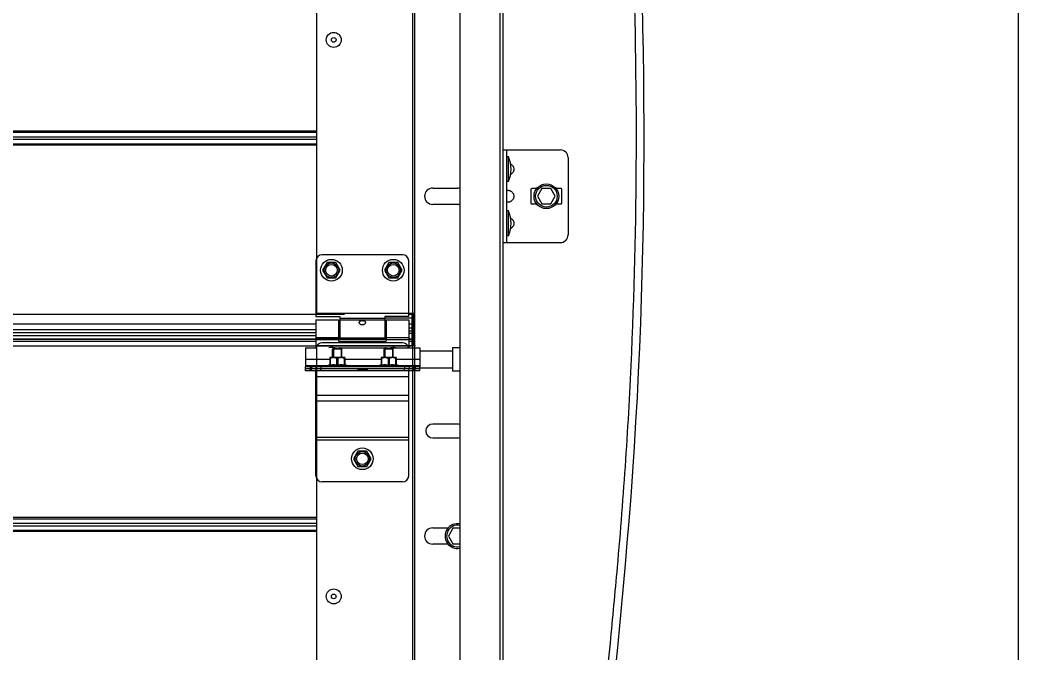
# Model space of a CAD drawing. Header units: millimetres. Extents: x 21899 to 38731, y -5425 to 3612.
# Drawn here: x 33931 to 34577, y -3850 to -3441 of the extents above; entities that cross this region are included whole.
import ezdxf

# ---------------------------------------------------------------- set-up
doc = ezdxf.new("R2010")
doc.units = ezdxf.units.MM

msp = doc.modelspace()

# ---------------------------------------------------------------- linework, layer by layer
at = {"color": 7, "linetype": 'Continuous'}
for p, q in [((34576.43, -4530.44), (34577.01, -2487.45)), ((34215.4, -2795.66), (34215.4, -5410.33)), ((34241.4, -2795.66), (34241.4, -5410.47)), ((34186.4, -4233.21), (34186.4, -2871.77)), ((34122.9, -3630.47), (34122.9, -3151.27)), ((34243.4, -5410.47), (34243.4, -3294.95)), ((34243.4, -3524.63), (34280.4, -3524.63)), ((34245.9, -3584.63), (34245.9, -3524.63)), ((34246.9, -3529.13), (34245.9, -3529.13)), ((34246.9, -3545.13), (34246.9, -3529.13)), ((34285.4, -3529.63), (34285.4, -3579.63)), ((34246.9, -3545.13), (34245.9, -3545.13)), ((34197.9, -3549.38), (34213.9, -3549.38)), ((34261.4, -3550.13), (34261.4, -3559.13)), ((34265.15, -3549.63), (34261.9, -3549.63)), ((34268.51, -3549.63), (34265.62, -3554.63)), ((34274.28, -3549.63), (34268.51, -3549.63)), ((34277.17, -3554.63), (34274.28, -3549.63)), ((34280.9, -3549.63), (34277.64, -3549.63)), ((34281.4, -3559.13), (34281.4, -3550.13)), ((34265.62, -3554.63), (34268.51, -3559.63)), ((34274.28, -3559.63), (34277.17, -3554.63)), ((34213.9, -3559.88), (34197.9, -3559.88)), ((34246.9, -3564.13), (34245.9, -3564.13)), ((34246.9, -3580.13), (34246.9, -3564.13)), ((34261.9, -3559.63), (34265.15, -3559.63)), ((34268.51, -3559.63), (34274.28, -3559.63)), ((34277.64, -3559.63), (34280.9, -3559.63)), ((34243.4, -3584.63), (34280.4, -3584.63)), ((34246.9, -3580.13), (34245.9, -3580.13)), ((34178.4, -3592.47), (34126.4, -3592.47)), ((34129.55, -3597.53), (34126.7, -3602.47)), ((34135.25, -3597.53), (34129.55, -3597.53)), ((34138.1, -3602.47), (34135.25, -3597.53)), ((34169.55, -3597.53), (34166.7, -3602.47)), ((34175.25, -3597.53), (34169.55, -3597.53)), ((34178.1, -3602.47), (34175.25, -3597.53)), ((34182.4, -3632.47), (34182.4, -3596.47)), ((34126.7, -3602.47), (34129.55, -3607.4)), ((34135.25, -3607.4), (34138.1, -3602.47)), ((34166.7, -3602.47), (34169.55, -3607.4)), ((34175.25, -3607.4), (34178.1, -3602.47)), ((34129.55, -3607.4), (34135.25, -3607.4)), ((34169.55, -3607.4), (34175.25, -3607.4)), ((34122.4, -3632.47), (34137.9, -3632.47)), ((34122.4, -3634.47), (34136.9, -3634.47)), ((34122.4, -3634.47), (34122.4, -3652.67)), ((34186.4, -3630.47), (34122.9, -3630.47)), ((34186.4, -3630.47), (34122.9, -3630.47)), ((34136.9, -3634.47), (34136.9, -3648.47)), ((34137.9, -3635.47), (34136.9, -3635.47)), ((34137.9, -3632.47), (34137.9, -3646.47)), ((34182.4, -3632.47), (34166.9, -3632.47)), ((34166.9, -3632.47), (34166.9, -3646.47)), ((34167.9, -3635.47), (34166.9, -3635.47)), ((34167.9, -3634.47), (34182.4, -3634.47)), ((34167.9, -3634.47), (34167.9, -3648.47)), ((34186.4, -3630.47), (34182.4, -3630.47)), ((34182.4, -3634.47), (34182.4, -3652.67)), ((34184.4, -3630.47), (34184.4, -3651.38)), ((34184.9, -3642.97), (34184.9, -3630.47)), ((34184.9, -3651.27), (34184.9, -3630.47)), ((34122.4, -3637.42), (33344.9, -3637.42)), ((34122.4, -3642.97), (33344.9, -3642.97)), ((34122.4, -3637.42), (34076.9, -3637.42)), ((34122.4, -3642.97), (34076.9, -3642.97)), ((34184.4, -3637.42), (34182.4, -3637.42)), ((34184.4, -3641.97), (34182.4, -3641.97)), ((34184.9, -3651.27), (34184.9, -3642.97)), ((34140.86, -3647.05), (33344.9, -3647.05)), ((34122.4, -3647.05), (34076.9, -3647.05)), ((34137.9, -3645.47), (34136.9, -3645.47)), ((34167.9, -3647.05), (34136.9, -3647.05)), ((34136.9, -3648.47), (34167.9, -3648.47)), ((34166.9, -3646.47), (34137.9, -3646.47)), ((34167.9, -3645.47), (34166.9, -3645.47)), ((34184.4, -3647.05), (34182.4, -3647.05)), ((34186.4, -3644.47), (34185.4, -3644.47)), ((34186.4, -3644.47), (34185.4, -3644.47)), ((34186.4, -3644.47), (34185.4, -3644.47)), ((34186.4, -3649.47), (34185.4, -3649.47)), ((34122.9, -4130.47), (34122.9, -3651.27)), ((34122.9, -3651.47), (34184.9, -3651.47)), ((34122.9, -3651.47), (34184.9, -3651.47)), ((34133.2, -3653.47), (34133.55, -3653.11)), ((34139.2, -3653.47), (34133.2, -3653.47)), ((34133.2, -3658.97), (34133.2, -3653.47)), ((34138.84, -3653.11), (34133.55, -3653.11)), ((34139.2, -3653.47), (34138.84, -3653.11)), ((34139.2, -3658.97), (34139.2, -3653.47)), ((34166.4, -3653.47), (34166.75, -3653.11)), ((34172.4, -3653.47), (34166.4, -3653.47)), ((34166.4, -3658.97), (34166.4, -3653.47)), ((34172.04, -3653.11), (34166.75, -3653.11)), ((34172.4, -3653.47), (34172.04, -3653.11)), ((34172.4, -3658.97), (34172.4, -3653.47)), ((34186.4, -3651.47), (34182.4, -3651.47)), ((34189.6, -3654.57), (34210.6, -3654.57)), ((34210.6, -3652.57), (34215.4, -3652.57)), ((34210.6, -3652.57), (34210.6, -3667.57)), ((34131.32, -3658.97), (34131.28, -3659)), ((34131.29, -3659), (34131.29, -3663.79)), ((34131.69, -3659.54), (34131.29, -3659.54)), ((34141.08, -3658.97), (34131.32, -3658.97)), ((34131.69, -3659.54), (34131.69, -3663.79)), ((34136.6, -3659.54), (34135.79, -3659.54)), ((34135.79, -3659.54), (34135.79, -3663.79)), ((34136.6, -3659.54), (34136.6, -3663.79)), ((34140.7, -3659.54), (34141.1, -3659.54)), ((34140.7, -3659.54), (34140.7, -3663.79)), ((34141.08, -3658.97), (34141.11, -3659)), ((34141.1, -3659), (34141.1, -3663.79)), ((34164.52, -3658.97), (34164.48, -3659)), ((34164.49, -3659), (34164.49, -3663.79)), ((34164.89, -3659.54), (34164.49, -3659.54)), ((34174.28, -3658.97), (34164.52, -3658.97)), ((34164.89, -3659.54), (34164.89, -3663.79)), ((34169.8, -3659.54), (34168.99, -3659.54)), ((34168.99, -3659.54), (34168.99, -3663.79)), ((34169.8, -3659.54), (34169.8, -3663.79)), ((34173.9, -3659.54), (34174.3, -3659.54)), ((34173.9, -3659.54), (34173.9, -3663.79)), ((34174.28, -3658.97), (34174.31, -3659)), ((34174.3, -3659), (34174.3, -3663.79)), ((34115.6, -3667.47), (34115.6, -3664.97)), ((34189.6, -3666.17), (34115.6, -3666.17)), ((34149.55, -3666.27), (34115.6, -3666.27)), ((34122.6, -3666.17), (34122.6, -3664.97)), ((34122.6, -3667.47), (34122.6, -3666.27)), ((34129.2, -3664.47), (34131.29, -3663.55)), ((34143.2, -3664.47), (34129.2, -3664.47)), ((34129.2, -3664.97), (34129.2, -3664.47)), ((34131.69, -3663.79), (34131.29, -3663.79)), ((34133.2, -3666.27), (34133.2, -3666.17)), ((34136.6, -3663.79), (34135.79, -3663.79)), ((34139.2, -3666.27), (34139.2, -3666.17)), ((34141.1, -3663.79), (34140.7, -3663.79)), ((34143.2, -3664.47), (34141.1, -3663.55)), ((34143.2, -3664.97), (34143.2, -3664.47)), ((34149.55, -3666.27), (34149.55, -3666.17)), ((34155.65, -3667.47), (34155.65, -3666.17)), ((34189.6, -3666.27), (34155.65, -3666.27)), ((34162.4, -3664.47), (34164.49, -3663.55)), ((34176.4, -3664.47), (34162.4, -3664.47)), ((34162.4, -3664.97), (34162.4, -3664.47)), ((34164.89, -3663.79), (34164.49, -3663.79)), ((34166.4, -3666.27), (34166.4, -3666.17)), ((34169.8, -3663.79), (34168.99, -3663.79)), ((34172.4, -3666.27), (34172.4, -3666.17)), ((34174.3, -3663.79), (34173.9, -3663.79)), ((34176.4, -3664.47), (34174.3, -3663.55)), ((34176.4, -3664.97), (34176.4, -3664.47)), ((34182.6, -3664.97), (34182.6, -3666.17)), ((34182.6, -3667.47), (34182.6, -3666.27)), ((34189.6, -3667.47), (34189.6, -3664.97)), ((34189.6, -3665.57), (34210.6, -3665.57)), ((34210.6, -3667.57), (34215.4, -3667.57)), ((34213.9, -3701.97), (34197.9, -3701.97)), ((34197.9, -3710.97), (34213.9, -3710.97)), ((34149.55, -3719.53), (34146.7, -3724.47)), ((34155.25, -3719.53), (34149.55, -3719.53)), ((34158.1, -3724.47), (34155.25, -3719.53)), ((34146.7, -3724.47), (34149.55, -3729.4)), ((34155.25, -3729.4), (34158.1, -3724.47)), ((34149.55, -3729.4), (34155.25, -3729.4)), ((34197.9, -3769.18), (34207.86, -3769.18)), ((34211.01, -3769.43), (34208.12, -3774.43)), ((34215.4, -3769.43), (34211.01, -3769.43)), ((34208.12, -3774.43), (34211.01, -3779.43)), ((34207.86, -3779.68), (34197.9, -3779.68)), ((34211.01, -3779.43), (34215.4, -3779.43))]:
    msp.add_line(p, q, dxfattribs=at)
at = {"color": 9, "linetype": 'Continuous'}
for p, q in [((34184.9, -3151.47), (34184.9, -3630.47)), ((34122.9, -3512.45), (33231.78, -3512.45)), ((33231.78, -3513.22), (34122.9, -3513.22)), ((34122.9, -3512.45), (34076.9, -3512.45)), ((34076.9, -3513.22), (34122.9, -3513.22)), ((33231.78, -3516.19), (34122.9, -3516.19)), ((33231.78, -3517.74), (34122.9, -3517.74)), ((34076.9, -3516.19), (34122.9, -3516.19)), ((34076.9, -3517.74), (34122.9, -3517.74)), ((33231.78, -3520.71), (34122.9, -3520.71)), ((34122.9, -3521.49), (33231.78, -3521.49)), ((34076.9, -3520.71), (34122.9, -3520.71)), ((34122.9, -3521.49), (34076.9, -3521.49)), ((34140.86, -3631.04), (33344.9, -3631.04)), ((34122.4, -3631.04), (34076.9, -3631.04)), ((34166.9, -3633.63), (34137.9, -3633.63)), ((34166.9, -3634.85), (34137.9, -3634.85)), ((34184.4, -3633.48), (34166.9, -3633.48)), ((34184.4, -3631.04), (34182.4, -3631.04)), ((34122.4, -3637.32), (33344.9, -3637.32)), ((34122.4, -3640.97), (33344.9, -3640.97)), ((34122.4, -3637.32), (34076.9, -3637.32)), ((34122.4, -3640.97), (34076.9, -3640.97)), ((34184.4, -3637.32), (34182.4, -3637.32)), ((34184.4, -3639.97), (34182.4, -3639.97)), ((34182.4, -3643.15), (34184.4, -3643.15)), ((34184.9, -3637.47), (34184.9, -3652.67)), ((33344.9, -3644.75), (34122.4, -3644.75)), ((33344.9, -3647.08), (34140.86, -3647.08)), ((33344.9, -3648.46), (34122.4, -3648.46)), ((34076.9, -3644.75), (34122.4, -3644.75)), ((34076.9, -3647.08), (34122.4, -3647.08)), ((34076.9, -3648.46), (34122.4, -3648.46)), ((34122.4, -3646.09), (34136.9, -3646.09)), ((34122.4, -3647.31), (34136.9, -3647.31)), ((34136.9, -3647.08), (34167.9, -3647.08)), ((34136.9, -3648.46), (34167.9, -3648.46)), ((34167.9, -3646.09), (34182.4, -3646.09)), ((34167.9, -3647.31), (34182.4, -3647.31)), ((34182.4, -3647.08), (34184.4, -3647.08)), ((34182.4, -3648.46), (34184.4, -3648.46)), ((33344.9, -3651.38), (34140.86, -3651.38)), ((34076.9, -3651.38), (34122.9, -3651.38)), ((34182.4, -3651.38), (34184.4, -3651.38)), ((34184.9, -3651.47), (34184.9, -4130.47)), ((34115.6, -3660.07), (34131.29, -3660.07)), ((34141.1, -3660.07), (34164.49, -3660.07)), ((34174.3, -3660.07), (34189.6, -3660.07)), ((34115.6, -3664.17), (34129.88, -3664.17)), ((34118.6, -3664.97), (34118.6, -3666.17)), ((34118.6, -3667.47), (34118.6, -3666.27)), ((34119.6, -3664.97), (34119.6, -3666.17)), ((34119.6, -3667.47), (34119.6, -3666.27)), ((34125.6, -3664.97), (34125.6, -3666.17)), ((34125.6, -3667.47), (34125.6, -3666.27)), ((34142.51, -3664.17), (34163.08, -3664.17)), ((34155.25, -3666.69), (34149.55, -3666.69)), ((34175.71, -3664.17), (34189.6, -3664.17)), ((34179.6, -3664.97), (34179.6, -3666.17)), ((34179.6, -3667.47), (34179.6, -3666.27)), ((34185.6, -3664.97), (34185.6, -3666.17)), ((34185.6, -3667.47), (34185.6, -3666.27)), ((34186.6, -3664.97), (34186.6, -3666.17)), ((34186.6, -3667.47), (34186.6, -3666.27)), ((34182.4, -3671.47), (34122.4, -3671.47)), ((34182.4, -3683.47), (34122.4, -3683.47)), ((34182.4, -3687.21), (34122.4, -3687.21)), ((34182.4, -3710.6), (34122.4, -3710.6)), ((34182.4, -3712.47), (34122.4, -3712.47)), ((34122.9, -3762.45), (33231.78, -3762.45)), ((33231.78, -3763.22), (34122.9, -3763.22)), ((34122.9, -3762.45), (34076.9, -3762.45)), ((34076.9, -3763.22), (34122.9, -3763.22)), ((33231.78, -3766.19), (34122.9, -3766.19)), ((33231.78, -3767.74), (34122.9, -3767.74)), ((33231.78, -3770.71), (34122.9, -3770.71)), ((34122.9, -3771.49), (33231.78, -3771.49)), ((34076.9, -3766.19), (34122.9, -3766.19)), ((34076.9, -3767.74), (34122.9, -3767.74)), ((34076.9, -3770.71), (34122.9, -3770.71)), ((34122.9, -3771.49), (34076.9, -3771.49))]:
    msp.add_line(p, q, dxfattribs=at)
msp.add_line((34122.4, -3596.47), (34122.4, -3632.47))
at = {"color": 3, "linetype": 'Continuous'}
for p, q in [((34185.4, -3651.17), (34185.4, -3630.47)), ((34185.4, -3630.47), (34185.4, -3651.17)), ((34185.4, -3630.47), (34185.4, -3651.47)), ((34184.4, -3637.47), (34185.4, -3637.47)), ((34178.4, -3649.47), (34126.4, -3649.47)), ((34115.6, -3652.67), (34122.4, -3652.67)), ((34115.6, -3652.67), (34115.6, -3664.97)), ((34122.9, -3651.27), (34184.9, -3651.27)), ((34122.9, -3651.27), (34184.9, -3651.27)), ((34138.1, -3652.67), (34167.1, -3652.67)), ((34171.1, -3652.67), (34189.6, -3652.67)), ((34189.6, -3652.67), (34189.6, -3664.97)), ((34189.6, -3664.97), (34115.6, -3664.97)), ((34122.3, -3667.47), (34115.6, -3667.47)), ((34189.6, -3667.47), (34122.4, -3667.47)), ((34122.4, -3735.47), (34122.4, -3667.47)), ((34155.25, -3666.27), (34149.55, -3666.27)), ((34149.55, -3666.27), (34149.55, -3667.47)), ((34155.25, -3666.27), (34155.25, -3667.47)), ((34182.4, -3735.47), (34182.4, -3667.47)), ((34178.4, -3739.47), (34126.4, -3739.47))]:
    msp.add_line(p, q, dxfattribs=at)
at = {"color": 2, "linetype": 'Continuous'}
for p, q in [((34133.7, -3653.11), (34133.7, -3658.97)), ((34138.7, -3653.11), (34138.7, -3658.97)), ((34166.9, -3653.11), (34166.9, -3658.97)), ((34171.9, -3653.11), (34171.9, -3658.97)), ((34133.7, -3666.17), (34133.7, -3666.27)), ((34138.7, -3666.17), (34138.7, -3666.27)), ((34166.9, -3666.17), (34166.9, -3666.27)), ((34171.9, -3666.17), (34171.9, -3666.27))]:
    msp.add_line(p, q, dxfattribs=at)
at = {"color": 7, "linetype": 'Continuous'}
for centre, radius in [((34133.9, -3453.47), 4.85), ((34133.9, -3453.47), 1.5), ((34271.4, -3554.63), 8), ((34271.4, -3554.63), 7), ((34132.4, -3602.47), 7), ((34172.4, -3602.47), 7), ((34132.4, -3602.47), 3.75), ((34172.4, -3602.47), 3.75), ((34152.4, -3724.47), 7), ((34152.4, -3724.47), 3.75), ((34133.9, -3813.47), 4.85), ((34133.9, -3813.47), 1.5)]:
    msp.add_circle(centre, radius, dxfattribs=at)
at = {"color": 9, "linetype": 'Continuous'}
for centre in [(34132.4, -3602.47), (34172.4, -3602.47), (34152.4, -3724.47)]:
    msp.add_circle(centre, 4.7, dxfattribs=at)
at = {"color": 7, "linetype": 'Continuous'}
for centre, radius, start, end in [((34280.4, -3529.63), 5, 0, 90), ((34228.28, -3537.13), 20.26, 336.74114, 23.25886), ((34197.9, -3554.63), 5.25, 90, 270), ((34213.9, -3554.63), 5.25, 73.33528, 90), ((34261.9, -3550.13), 0.5, 90, 180), ((34280.9, -3550.13), 0.5, 0, 90), ((34261.9, -3559.13), 0.5, 180, 270), ((34280.9, -3559.13), 0.5, 270, 0), ((34213.9, -3554.63), 5.25, 270, 286.66472), ((34228.28, -3572.13), 20.26, 336.74114, 23.25886), ((34280.4, -3579.63), 5, 270, 0), ((34126.4, -3596.47), 4, 90, 180), ((34178.4, -3596.47), 4, 0, 90), ((34132.4, -3659.47), 7, 75.96314, 102.99483), ((34172.4, -3659.47), 7, 77.00517, 109.37316), ((34197.9, -3706.47), 4.5, 90, 270), ((34213.9, -3706.47), 4.5, 70.44936, 90), ((34213.9, -3706.47), 4.5, 270, 289.55064), ((34197.9, -3774.43), 5.25, 90, 270), ((34213.9, -3774.43), 8, 79.19304, 280.80696), ((34213.9, -3774.43), 7, 77.62596, 282.37404)]:
    msp.add_arc(centre, radius, start, end, dxfattribs=at)
at = {"color": 3, "linetype": 'Continuous'}
for centre, start, end in [((34126.4, -3653.47), 90, 168.44976), ((34178.4, -3653.47), 11.55024, 90), ((34126.4, -3735.47), 180, 270), ((34178.4, -3735.47), 270, 0)]:
    msp.add_arc(centre, 4, start, end, dxfattribs=at)
for points, knots in [([(34129.25, -5197.53), (34128.94, -5187.73), (34128, -5157.82), (34187.34, -5102.37), (34414.88, -5049.27), (34386.45, -4592.71), (34268.56, -4202.13), (34339.91, -3739.34), (34335.65, -3268.05), (34293.33, -2943.99), (34270.38, -2788.49)], [0, 0, 0, 0, 28.603639, 87.316373, 219.64008, 691.967745, 1092.856311, 1534.223988, 2043.788513, 2514.269853, 2514.269853, 2514.269853, 2514.269853]), ([(34124.25, -5197.69), (34124.1, -5193.02), (34123.95, -5188.26), (34124.21, -5179.75), (34124.5, -5176), (34125.36, -5170.99), (34125.63, -5169.69), (34126.21, -5167.32), (34126.51, -5166.25), (34127.18, -5164.13), (34127.55, -5163.08), (34128.73, -5159.98), (34129.65, -5157.97), (34133, -5151.53), (34135.9, -5147.32), (34142.45, -5139.42), (34146.11, -5135.72), (34153.9, -5128.78), (34158.04, -5125.54), (34165.67, -5120.07), (34169.12, -5117.77), (34176.08, -5113.4), (34179.61, -5111.32), (34190.24, -5105.39), (34197.44, -5101.82), (34216.29, -5093.08), (34227.95, -5088.3), (34250.54, -5078.81), (34261.45, -5074.1), (34275.53, -5066.84), (34279.34, -5064.74), (34285.87, -5060.82), (34288.65, -5059.03), (34294.06, -5055.32), (34296.7, -5053.38), (34304.39, -5047.38), (34309.24, -5043.1), (34323.89, -5028.53), (34332.67, -5017.22), (34347.91, -4992.36), (34354.36, -4978.8), (34365.17, -4949.79), (34369.53, -4934.34), (34379.35, -4887.95), (34382.5, -4855.15), (34383.97, -4787.02), (34382.29, -4751.69), (34375.82, -4681.11), (34371.04, -4645.85), (34364.2, -4603.39), (34362.78, -4594.93), (34359.88, -4578.2), (34358.39, -4569.93), (34353.86, -4545.35), (34350.73, -4529.29), (34341.22, -4481.94), (34334.69, -4451.46), (34319.37, -4378.26), (34310.89, -4336.23), (34302.56, -4281.98), (34300.86, -4269.81), (34298.08, -4247.04), (34296.94, -4236.46), (34295.26, -4217.86), (34294.64, -4209.87), (34293.61, -4193.82), (34293.2, -4185.76), (34292.26, -4161.51), (34292.02, -4145.23), (34292.27, -4096.08), (34293.73, -4062.93), (34300.04, -3968.14), (34306.71, -3905.92), (34314.36, -3827.38), (34315.91, -3811), (34318.39, -3783.02), (34319.36, -3771.4), (34321.18, -3748.2), (34322.01, -3736.62), (34324.32, -3701.9), (34325.59, -3678.8), (34328.6, -3609.64), (34329.58, -3563.7), (34329.64, -3426.23), (34325.87, -3335.06), (34312.19, -3152.79), (34302.29, -3061.7), (34283.1, -2911.89), (34274.85, -2853.17), (34266.2, -2794.45)], [0, 0, 0, 0, 13.614656, 13.614656, 24.237506, 24.237506, 27.949925, 27.949925, 31.063684, 31.063684, 34.177443, 34.177443, 40.404961, 40.404961, 54.673562, 54.673562, 68.942162, 68.942162, 83.210763, 83.210763, 94.643421, 94.643421, 106.076078, 106.076078, 128.941394, 128.941394, 165.933013, 165.933013, 202.924632, 202.924632, 217.211649, 217.211649, 228.325165, 228.325165, 239.438681, 239.438681, 261.665712, 261.665712, 310.591127, 310.591127, 359.516541, 359.516541, 408.441955, 408.441955, 499.721397, 499.721397, 591.000838, 591.000838, 682.28028, 682.28028, 705.283727, 705.283727, 728.287174, 728.287174, 774.294068, 774.294068, 866.307856, 866.307856, 999.972816, 999.972816, 1038.611318, 1038.611318, 1072.030725, 1072.030725, 1097.038945, 1097.038945, 1122.047166, 1122.047166, 1172.063606, 1172.063606, 1272.096487, 1272.096487, 1455.942037, 1455.942037, 1504.41999, 1504.41999, 1538.871883, 1538.871883, 1573.323775, 1573.323775, 1642.227561, 1642.227561, 1780.035131, 1780.035131, 2055.650273, 2055.650273, 2331.265414, 2331.265414, 2508.990496, 2508.990496, 2508.990496, 2508.990496])]:
    msp.add_open_spline(points, degree=3, knots=knots)
at = {"color": 7, "linetype": 'Continuous'}
for points, start_tangent, end_tangent in [([(34248.24, -3533.74), (34248.4, -3533.84)], (0.016055, -0.009245), (0.015475, -0.010152)), ([(34248.4, -3533.84), (34249.24, -3534.51), (34249.84, -3535.24), (34250.22, -3535.99), (34250.41, -3536.75), (34250.41, -3537.52), (34250.22, -3538.28), (34249.84, -3539.03), (34249.24, -3539.76), (34248.4, -3540.43)], (0.674512, -0.442515), (-0.674512, -0.442515)), ([(34248.4, -3540.43), (34248.24, -3540.53)], (-0.015475, -0.010152), (-0.016055, -0.009245)), ([(34245.9, -3551.34), (34245.94, -3551.08)], (0, 0.025732), (0.010479, 0.023665)), ([(34245.94, -3551.08), (34246.08, -3550.91), (34246.31, -3550.82), (34246.63, -3550.78), (34247.02, -3550.82), (34247.47, -3550.91), (34247.93, -3551.08), (34248.4, -3551.34)], (0.108524, 0.245076), (0.222816, -0.146179)), ([(34248.4, -3551.34), (34249.24, -3552.01), (34249.84, -3552.74), (34250.22, -3553.49), (34250.41, -3554.25), (34250.41, -3555.02), (34250.22, -3555.78), (34249.84, -3556.53), (34249.24, -3557.26), (34248.4, -3557.93)], (0.674512, -0.442515), (-0.674512, -0.442515)), ([(34248.4, -3557.93), (34247.93, -3558.19), (34247.47, -3558.36), (34247.02, -3558.45), (34246.63, -3558.48), (34246.31, -3558.45), (34246.08, -3558.36), (34245.94, -3558.19)], (-0.222815, -0.146178), (-0.108528, 0.245073)), ([(34248.24, -3568.74), (34248.4, -3568.84)], (0.016055, -0.009245), (0.015475, -0.010152)), ([(34248.4, -3568.84), (34249.24, -3569.51), (34249.84, -3570.24), (34250.22, -3570.99), (34250.41, -3571.75), (34250.41, -3572.52), (34250.22, -3573.28), (34249.84, -3574.03), (34249.24, -3574.76), (34248.4, -3575.43)], (0.674512, -0.442515), (-0.674512, -0.442515)), ([(34248.4, -3575.43), (34248.24, -3575.53)], (-0.015475, -0.010152), (-0.016055, -0.009245)), ([(34150.4, -3636.22), (34150.46, -3635.89), (34150.65, -3635.59), (34150.94, -3635.37), (34151.3, -3635.21), (34151.66, -3635.12), (34152.04, -3635.07), (34152.46, -3635.05), (34152.87, -3635.08), (34153.26, -3635.15), (34153.61, -3635.25), (34153.91, -3635.4), (34154.16, -3635.61), (34154.33, -3635.88), (34154.4, -3636.22)], (0, 1), (0, -1)), ([(34150.49, -3636.67), (34150.46, -3636.58), (34150.4, -3636.22)], (-0.374906, 0.927063), (0, 1)), ([(34154.3, -3636.68), (34154.16, -3636.94), (34153.89, -3637.27), (34153.55, -3637.54), (34153.18, -3637.73), (34152.79, -3637.84), (34152.36, -3637.88), (34151.93, -3637.83), (34151.53, -3637.7), (34151.17, -3637.49), (34150.86, -3637.23), (34150.62, -3636.93), (34150.49, -3636.67)], (-0.381296, -0.924453), (-0.374906, 0.927063)), ([(34154.4, -3636.22), (34154.34, -3636.57), (34154.3, -3636.68)], (0, -1), (-0.381296, -0.924453)), ([(34185.41, -3651.45), (34184.9, -3651.47)], (-0.997621, -0.068943), (-1, 0)), ([(34185.41, -3651.45), (34184.9, -3651.47)], (-0.997621, -0.068943), (-1, 0)), ([(34186.4, -3651.17), (34186.28, -3651.29), (34185.96, -3651.39), (34185.48, -3651.45), (34185.41, -3651.45)], (0, -1), (-0.997621, -0.068943)), ([(34186.4, -3651.17), (34186.28, -3651.29), (34185.96, -3651.39), (34185.48, -3651.45), (34185.41, -3651.45)], (0, -1), (-0.997621, -0.068943)), ([(34135.79, -3659.54), (34135.31, -3659.32), (34134.85, -3659.16), (34134.4, -3659.06), (34133.96, -3659), (34133.52, -3659), (34133.08, -3659.06), (34132.63, -3659.16), (34132.17, -3659.32), (34131.69, -3659.54)], (-0.893808, 0.44845), (-0.893808, -0.44845)), ([(34140.7, -3659.54), (34140.22, -3659.32), (34139.76, -3659.16), (34139.31, -3659.06), (34138.87, -3659), (34138.43, -3659), (34137.99, -3659.06), (34137.54, -3659.16), (34137.08, -3659.32), (34136.6, -3659.54)], (-0.893808, 0.44845), (-0.893808, -0.44845)), ([(34168.99, -3659.54), (34168.51, -3659.32), (34168.05, -3659.16), (34167.6, -3659.06), (34167.16, -3659), (34166.72, -3659), (34166.28, -3659.06), (34165.83, -3659.16), (34165.37, -3659.32), (34164.89, -3659.54)], (-0.893808, 0.44845), (-0.893808, -0.44845)), ([(34173.9, -3659.54), (34173.42, -3659.32), (34172.96, -3659.16), (34172.51, -3659.06), (34172.07, -3659), (34171.63, -3659), (34171.19, -3659.06), (34170.74, -3659.16), (34170.28, -3659.32), (34169.8, -3659.54)], (-0.893808, 0.44845), (-0.893808, -0.44845)), ([(34131.69, -3663.79), (34132.21, -3663.68), (34132.72, -3663.61), (34133.23, -3663.56), (34133.74, -3663.55), (34134.25, -3663.56), (34134.76, -3663.61), (34135.27, -3663.68), (34135.79, -3663.79)], (0.9765, 0.215516), (0.9765, -0.215516)), ([(34136.6, -3663.79), (34137.12, -3663.68), (34137.63, -3663.61), (34138.14, -3663.56), (34138.65, -3663.55), (34139.16, -3663.56), (34139.67, -3663.61), (34140.18, -3663.68), (34140.7, -3663.79)], (0.9765, 0.215516), (0.9765, -0.215516)), ([(34164.89, -3663.79), (34165.41, -3663.68), (34165.92, -3663.61), (34166.43, -3663.56), (34166.94, -3663.55), (34167.45, -3663.56), (34167.96, -3663.61), (34168.47, -3663.68), (34168.99, -3663.79)], (0.9765, 0.215516), (0.9765, -0.215516)), ([(34169.8, -3663.79), (34170.32, -3663.68), (34170.83, -3663.61), (34171.34, -3663.56), (34171.85, -3663.55), (34172.36, -3663.56), (34172.87, -3663.61), (34173.38, -3663.68), (34173.9, -3663.79)], (0.9765, 0.215516), (0.9765, -0.215516))]:
    msp.add_spline(points, degree=3, dxfattribs=dict(at, start_tangent=start_tangent, end_tangent=end_tangent))
at = {"color": 3, "linetype": 'Continuous'}
for points, start_tangent, end_tangent in [([(34185.4, -3637.17), (34185.33, -3637.24), (34185.14, -3637.28), (34184.9, -3637.3)], (0, -1), (-1, 0)), ([(34185.4, -3637.17), (34185.33, -3637.24), (34185.14, -3637.28), (34184.9, -3637.3)], (0, -1), (-1, 0)), ([(34134.1, -3652.67), (34134.11, -3652.67)], (-0.269295, -0.963058), (0.966761, -0.25568)), ([(34134.18, -3652.69), (34134.1, -3652.67)], (-0.967488, 0.252916), (-0.269211, -0.963081)), ([(34135.17, -3652.88), (34134.96, -3652.85), (34134.77, -3652.82), (34134.6, -3652.79), (34134.45, -3652.75), (34134.32, -3652.73), (34134.23, -3652.7), (34134.1, -3652.67), (34134.23, -3652.7), (34134.32, -3652.73), (34134.45, -3652.75), (34134.6, -3652.79), (34134.77, -3652.82), (34134.96, -3652.85)], (-0.991814, 0.127691), (0.987855, -0.155378)), ([(34134.77, -3652.82), (34134.6, -3652.79), (34134.45, -3652.75), (34134.32, -3652.73), (34134.23, -3652.7), (34134.1, -3652.67), (34134.23, -3652.7), (34134.32, -3652.73), (34134.45, -3652.75), (34134.6, -3652.79), (34134.77, -3652.82), (34134.96, -3652.85)], (-0.983603, 0.180346), (0.987855, -0.155378)), ([(34134.77, -3652.82), (34134.6, -3652.79), (34134.45, -3652.75), (34134.32, -3652.73), (34134.23, -3652.7), (34134.1, -3652.67), (34134.23, -3652.7), (34134.32, -3652.73), (34134.45, -3652.75)], (-0.983603, 0.180346), (0.975429, -0.220316)), ([(34134.23, -3652.7), (34134.18, -3652.69)], (-0.968495, 0.249032), (-0.967488, 0.252916)), ([(34135.31, -3652.9), (34135.17, -3652.88)], (-0.994049, 0.108934), (-0.991814, 0.127691)), ([(34135.62, -3652.93), (34135.31, -3652.9)], (-0.997809, 0.06616), (-0.994049, 0.108934)), ([(34136.1, -3652.94), (34135.62, -3652.93)], (-1, -0.000125), (-0.997809, 0.06616)), ([(34136.1, -3652.94), (34136.57, -3652.93)], (1, -0.000114), (0.997809, 0.066161)), ([(34136.57, -3652.93), (34136.87, -3652.9)], (0.997809, 0.066161), (0.994276, 0.106842)), ([(34136.87, -3652.9), (34137.02, -3652.88), (34137.23, -3652.85), (34137.42, -3652.82), (34137.59, -3652.79), (34137.74, -3652.75), (34137.87, -3652.73), (34137.97, -3652.7), (34138.08, -3652.67), (34137.97, -3652.7), (34137.87, -3652.73), (34137.74, -3652.75), (34137.59, -3652.79), (34137.42, -3652.82), (34137.23, -3652.85), (34137.02, -3652.88)], (0.994276, 0.106842), (-0.991806, -0.127754)), ([(34137.22, -3652.86), (34137.02, -3652.88)], (-0.988177, -0.153317), (-0.991806, -0.127754)), ([(34137.97, -3652.7), (34138.08, -3652.67), (34137.97, -3652.7), (34137.93, -3652.71)], (0.968529, 0.248901), (-0.970087, -0.242758)), ([(34137.97, -3652.7), (34138, -3652.69)], (0.968529, 0.248901), (0.967848, 0.251535)), ([(34138, -3652.69), (34138.08, -3652.67)], (0.967848, 0.251535), (0.258533, -0.966003)), ([(34167.1, -3652.67), (34167.11, -3652.67)], (-0.269295, -0.963058), (0.966761, -0.25568)), ([(34167.18, -3652.69), (34167.1, -3652.67)], (-0.967488, 0.252916), (-0.269211, -0.963081)), ([(34168.17, -3652.88), (34167.96, -3652.85), (34167.77, -3652.82), (34167.6, -3652.79), (34167.45, -3652.75), (34167.32, -3652.73), (34167.23, -3652.7), (34167.1, -3652.67), (34167.23, -3652.7), (34167.32, -3652.73), (34167.45, -3652.75), (34167.6, -3652.79), (34167.77, -3652.82), (34167.96, -3652.85)], (-0.991814, 0.127691), (0.987855, -0.155378)), ([(34167.77, -3652.82), (34167.6, -3652.79), (34167.45, -3652.75), (34167.32, -3652.73), (34167.23, -3652.7), (34167.1, -3652.67), (34167.23, -3652.7), (34167.32, -3652.73), (34167.45, -3652.75), (34167.6, -3652.79), (34167.77, -3652.82), (34167.96, -3652.85)], (-0.983603, 0.180346), (0.987855, -0.155378)), ([(34167.77, -3652.82), (34167.6, -3652.79), (34167.45, -3652.75), (34167.32, -3652.73), (34167.23, -3652.7), (34167.1, -3652.67), (34167.23, -3652.7), (34167.32, -3652.73), (34167.45, -3652.75)], (-0.983603, 0.180346), (0.975429, -0.220316)), ([(34167.23, -3652.7), (34167.18, -3652.69)], (-0.968495, 0.249032), (-0.967488, 0.252916)), ([(34168.31, -3652.9), (34168.17, -3652.88)], (-0.994049, 0.108934), (-0.991814, 0.127691)), ([(34168.62, -3652.93), (34168.31, -3652.9)], (-0.997809, 0.06616), (-0.994049, 0.108934)), ([(34169.1, -3652.94), (34168.62, -3652.93)], (-1, -0.000125), (-0.997809, 0.06616)), ([(34169.1, -3652.94), (34169.57, -3652.93)], (1, -0.000114), (0.997809, 0.066161)), ([(34169.57, -3652.93), (34169.87, -3652.9)], (0.997809, 0.066161), (0.994276, 0.106842)), ([(34169.87, -3652.9), (34170.02, -3652.88), (34170.23, -3652.85), (34170.42, -3652.82), (34170.59, -3652.79), (34170.74, -3652.75), (34170.87, -3652.73), (34170.97, -3652.7), (34171.08, -3652.67), (34170.97, -3652.7), (34170.87, -3652.73), (34170.74, -3652.75), (34170.59, -3652.79), (34170.42, -3652.82), (34170.23, -3652.85), (34170.02, -3652.88)], (0.994276, 0.106842), (-0.991806, -0.127754)), ([(34170.22, -3652.86), (34170.02, -3652.88)], (-0.988177, -0.153317), (-0.991806, -0.127754)), ([(34170.97, -3652.7), (34171.08, -3652.67), (34170.97, -3652.7), (34170.93, -3652.71)], (0.968529, 0.248901), (-0.970087, -0.242758)), ([(34170.97, -3652.7), (34171, -3652.69)], (0.968529, 0.248901), (0.967848, 0.251535)), ([(34171, -3652.69), (34171.08, -3652.67)], (0.967848, 0.251535), (0.258533, -0.966003)), ([(34184.9, -3651.27), (34185.14, -3651.26), (34185.33, -3651.22)], (1, 0), (0.942444, 0.334365)), ([(34184.9, -3651.27), (34185.14, -3651.26), (34185.33, -3651.22)], (1, 0), (0.942444, 0.334365)), ([(34185.33, -3651.22), (34185.4, -3651.17)], (0.942444, 0.334365), (0, 1)), ([(34185.33, -3651.22), (34185.4, -3651.17)], (0.942444, 0.334365), (0, 1))]:
    msp.add_spline(points, degree=3, dxfattribs=dict(at, start_tangent=start_tangent, end_tangent=end_tangent))

doc.saveas('drawing.dxf')
